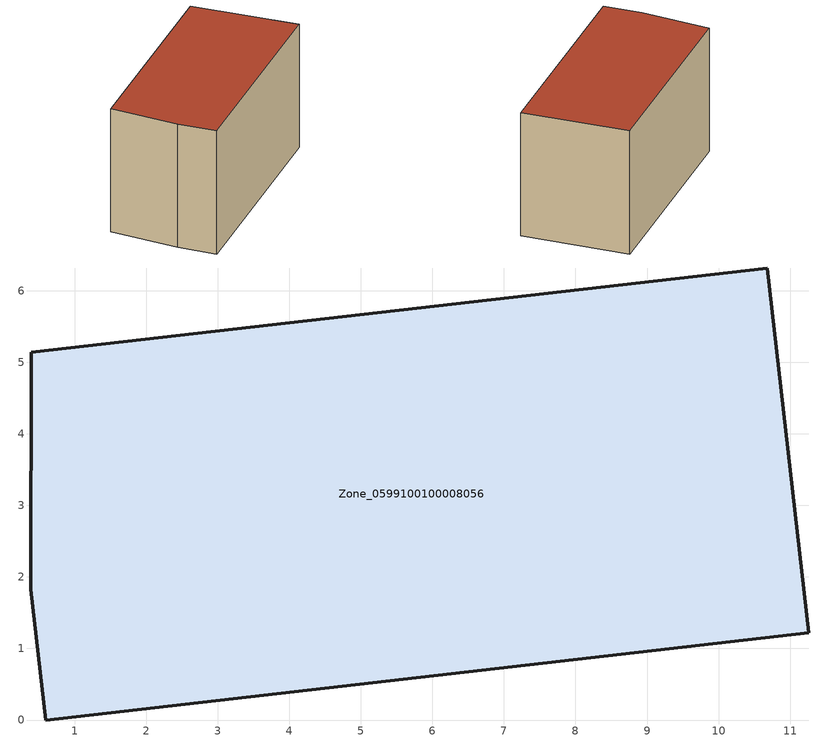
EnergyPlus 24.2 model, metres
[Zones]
Zone_0599100100008056
 floor ground (C_G): 0.38,1.83 0.39,5.14 10.68,6.32 11.26,1.22 0.6,0 z0
 wall outside (C_F): 11.26,1.22 10.68,6.32 0.39,5.14 0.38,1.83 0.6,0 11.26,1.22 z0:6.15
 roof outside (C_R): 0.39,5.14 0.38,1.83 0.6,0 11.26,1.22 10.68,6.32 z6.15
[BUILDING]
Pand.0599100100008056: North Axis=0; Terrain=City; Loads Convergence Tolerance Value=0.04; Temperature Convergence Tolerance Value=0.4; Solar Distribution=FullExterior; Maximum Number of Warmup Days=25; Minimum Number of Warmup Days=1
[Site:Location]
Rotterdam.The.Hague.AP_ZH_NLD Design_Conditions: Latitude=51.96; Longitude=4.45; Time Zone=1; Elevation=-4.5
[SITE:GROUNDTEMPERATURE:BUILDINGSURFACE]
18, 18, 18, 18, 18, 18, 18, 18, 18, 18, 18, 18
[MATERIAL] Thermal Absorptance=0.9; Solar Absorptance=0.7; Visible Absorptance=0.7
Name | Roughness | Thickness | Conductivity | Density | Specific Heat
G.TI.2015-2018 | MediumSmooth | 0.15 | 0.0428571 | 540 | 1210
F.TI.2015-2018 | Rough | 0.3 | 0.0666667 | 1920 | 840
R.TI.2015-2018 | MediumRough | 0.2 | 0.0333333 | 1500 | 1000
[CONSTRUCTION]
C_G: G.TI.2015-2018
C_F: F.TI.2015-2018
C_R: R.TI.2015-2018
[ZONE]
Zone_0599100100008056: Type=1; Multiplier=1; Ceiling Height=Autocalculate; Volume=Autocalculate; Floor Area=autocalculate; Part of Total Floor Area=Yes
[ZONEINFILTRATION:DESIGNFLOWRATE]
Infil_Zone_0599100100008056: Zone or ZoneList or Space or SpaceList=Zone_0599100100008056; Schedule=AlwaysOn; Design Flow Rate Calculation Method=Flow/Area; Flow Rate per Floor Area=0.0015; Constant Term Coefficient=1; Temperature Term Coefficient=0; Velocity Term Coefficient=0; Velocity Squared Term Coefficient=0
[HVACTEMPLATE:ZONE:IDEALLOADSAIRSYSTEM]
Zone_0599100100008056: Maximum Heating Supply Air Temperature=50; Minimum Cooling Supply Air Temperature=13; Maximum Heating Supply Air Humidity Ratio=0.0156; Minimum Cooling Supply Air Humidity Ratio=0.0077; Heating Limit=NoLimit; Cooling Limit=NoLimit; Dehumidification Control Type=ConstantSensibleHeatRatio; Cooling Sensible Heat Ratio=0.7; Dehumidification Setpoint=60; Humidification Control Type=None; Humidification Setpoint=30; Outdoor Air Method=None; Outdoor Air Flow Rate per Person=0.00944; Outdoor Air Flow Rate per Zone Floor Area=0; Outdoor Air Flow Rate per Zone=0; Demand Controlled Ventilation Type=None; Outdoor Air Economizer Type=NoEconomizer; Heat Recovery Type=None; Sensible Heat Recovery Effectiveness=0.7; Latent Heat Recovery Effectiveness=0.65
[ZONECONTROL:THERMOSTAT]
ThermostatControl_Zone_0599100100008056: Zone or ZoneList=Zone_0599100100008056; Control Type Schedule=DualSetpointControlType; Control 1=Thermostat_Zone_0599100100008056; Temperature Difference Between Cutout And Setpoint=0
[THERMOSTATSETPOINT:DUALSETPOINT]
Thermostat_Zone_0599100100008056: Heating Setpoint Temperature Schedule=HeatingSetpoint_Zone_0599100100008056; Cooling Setpoint Temperature Schedule=CoolingSetpoint_Zone_0599100100008056
[SCHEDULE:COMPACT]
HeatingSetpoint_Zone_0599100100008056: Through: 12/31, For: AllDays, Until: 24:00, 21
CoolingSetpoint_Zone_0599100100008056: Through: 12/31, For: AllDays, Until: 24:00, 24
DualSetpointControlType: Through: 12/31, For: AllDays, Until: 24:00, 4
AlwaysOn: Through: 12/31, For: AllDays, Until: 24:00, 1
